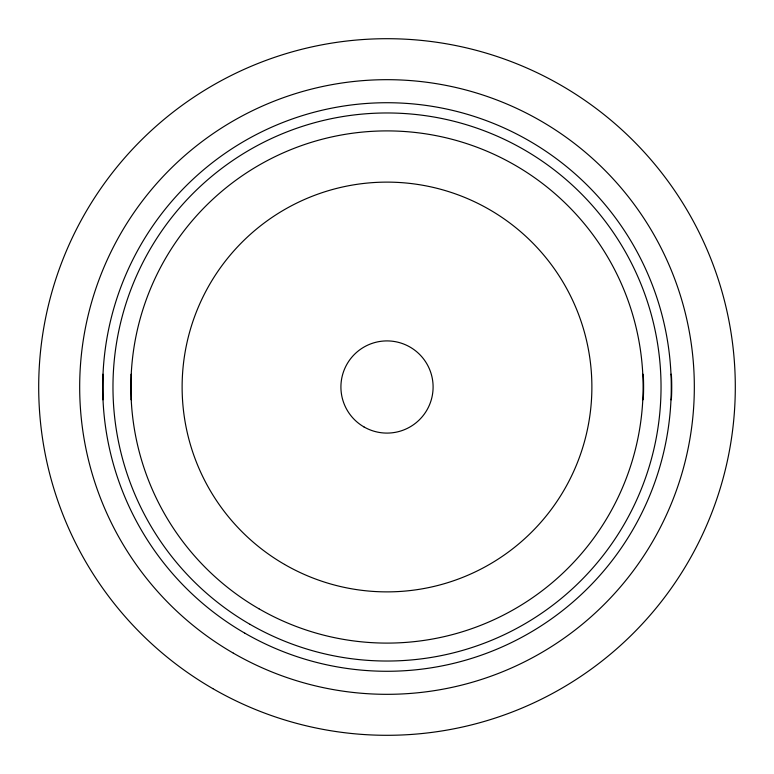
<?xml version="1.0" encoding="UTF-8"?>
<svg xmlns="http://www.w3.org/2000/svg" width="774" height="774" viewBox="0 0 774 774"><rect width="100%" height="100%" fill="white"/><g stroke="black" fill="none" stroke-linecap="round" stroke-linejoin="round"><path stroke-width="1.16" d="M103.01 374.21L103.01 399.79M131.183 374.945L131.183 399.055M131.193 374.742L131.212 374.21M131.212 399.79L131.193 399.258M642.788 374.558A12.8 0.658 -90 0 1 643.6 387A12.8 0.658 -90 0 1 642.788 399.442M670.99 374.558A12.8 0.59 -90 0 1 671.726 387A12.8 0.59 -90 0 1 670.99 399.442M363.954 426.919A46.101 46.101 0 0 0 433.101 387A46.101 46.101 0 0 0 363.954 347.081A46.101 46.101 0 0 0 363.954 426.919M284.561 564.43A204.878 204.878 0 0 0 591.878 387A204.878 204.878 0 0 0 284.561 209.57A204.878 204.878 0 0 0 284.561 564.43M258.951 608.79A256.107 256.107 0 0 0 643.107 387A256.107 256.107 0 0 0 258.951 165.21A256.107 256.107 0 0 0 258.951 608.79M249.983 624.318A274.035 274.035 0 0 0 661.035 387A274.035 274.035 0 0 0 249.983 149.682A274.035 274.035 0 0 0 249.983 624.318M244.865 633.19A284.271 284.271 0 0 0 671.271 387A284.271 284.271 0 0 0 244.865 140.81A284.271 284.271 0 0 0 244.865 633.19M233.342 653.15A307.326 307.326 0 0 0 694.326 387A307.326 307.326 0 0 0 233.342 120.85A307.326 307.326 0 0 0 233.342 653.15M212.85 688.637A348.3 348.3 0 0 0 735.3 387A348.3 348.3 0 0 0 212.85 85.363A348.3 348.3 0 0 0 212.85 688.637"/></g></svg>
